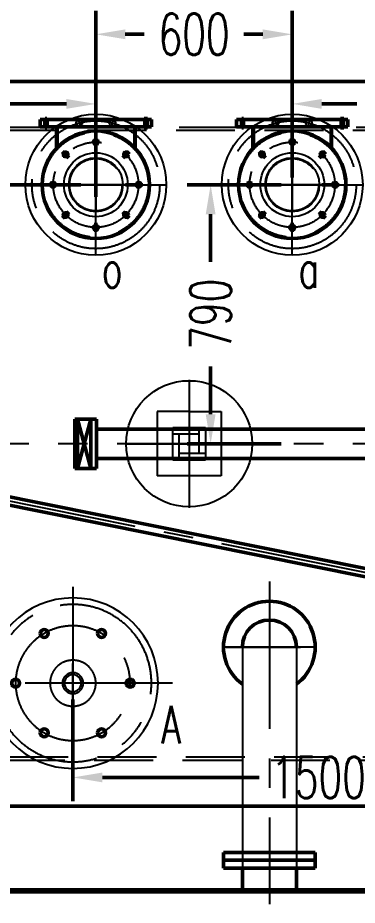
# Model space of a CAD drawing. Header units: millimetres. Extents: x 71406 to 93150, y 2492 to 17792.
# Drawn here: x 75260 to 76297, y 5436 to 8143 of the extents above; entities that cross this region are included whole.
import ezdxf

# ---------------------------------------------------------------- set-up
doc = ezdxf.new("R2010")
doc.units = ezdxf.units.MM
doc.header["$LTSCALE"] = 360
for name, pattern in [('CENTER', [2, 1.25, -0.25, 0.25, -0.25]), ('CENTER2', [28.575, 19.05, -3.175, 3.175, -3.175]), ('DASHED', [0.75, 0.5, -0.25]), ('DIVIDE', [1.25, 0.5, -0.25, 0, -0.25, 0, -0.25]), ('PHANTOM', [2.5, 1.25, -0.25, 0.25, -0.25, 0.25, -0.25]), ('PHANTOM2', [1.25, 0.625, -0.125, 0.125, -0.125, 0.125, -0.125])]:
    doc.linetypes.add(name, pattern=pattern)
for name, color, linetype, lineweight in [('0粗实线层', 7, 'Continuous', 50), ('1虚线层', 5, 'DASHED', 25), ('2中心线层', 1, 'CENTER', 25), ('3双点划线层', 4, 'PHANTOM', 25), ('4细实线层', 2, 'Continuous', 25), ('5文字层', 6, 'Continuous', 25)]:
    doc.layers.add(name, color=color, linetype=linetype, lineweight=lineweight)
for name, color, linetype in [('3', 1, 'PHANTOM2'), ('4', 2, 'Continuous'), ('5', 3, 'Continuous'), ('6', 4, 'DIVIDE'), ('中心线', 1, 'CENTER2')]:
    doc.layers.add(name, color=color, linetype=linetype)
doc.styles.get("Standard").update_dxf_attribs({"font": 'txt.shx', "width": 0.67, "bigfont": 'hztxt.shx'})
doc.styles.add('TH_GBDIM', font='txt.shx', dxfattribs={"width": 0.67, "bigfont": 'hztxt.shx'})
doc.dimstyles.new('TH_GBDIM', dxfattribs={"dimscale": 36, "dimtxt": 3.5, "dimasz": 2.5, "dimexe": 2, "dimexo": 0, "dimgap": 1.5, "dimtad": 0, "dimtoh": 1, "dimdec": 1, "dimdsep": 46, "dimtxsty": 'TH_GBDIM', "dimcen": 2.5, "dimclrd": 3, "dimclre": 3, "dimclrt": 6, "dimadec": 0, "dimazin": 2, "dimtfac": 0.714286, "dimtdec": 1, "dimtmove": 0, "dimatfit": 3, "dimfxl": 2, "dimtzin": 0, "dimlwd": -1, "dimlwe": -1, "dimarcsym": 0})

# ---------------------------------------------------------------- blocks, each defined once
blk = doc.blocks.new('A$C081C12F3')
for p, q in [((2751.4, 2404.2), (-3098.6, 2404.2)), ((-3098.6, 194.2), (2751.4, 194.2))]:
    blk.add_line(p, q)
at = {"layer": '1虚线层'}
for p, q in [((2611.4, 2264.2), (-2958.6, 2264.2)), ((2601.4, 2254.2), (-2948.6, 2254.2)), ((-2958.6, 334.2), (2611.4, 334.2)), ((-2948.6, 344.2), (2601.4, 344.2))]:
    blk.add_line(p, q, dxfattribs=at)
blk = doc.blocks.new('A$C549328E6')
at = {"layer": '2中心线层', "color": 1}
for p, q in [((195.5, 497.5), (195.5, 106.5)), ((0, 302), (391, 302))]:
    blk.add_line(p, q, dxfattribs=at)
at = {"layer": '4'}
for p, q in [((97.5, 400), (97.5, 204)), ((195.5, 400), (97.5, 400)), ((195.5, 400), (293.5, 400)), ((293.5, 400), (293.5, 204)), ((145.5, 352), (245.5, 352)), ((145.5, 252), (145.5, 352)), ((225.5, 352), (225.5, 272)), ((245.5, 352), (245.5, 252)), ((145.5, 332), (225.5, 332)), ((165.5, 252), (165.5, 332)), ((245.5, 272), (165.5, 272)), ((245.5, 252), (145.5, 252)), ((293.5, 204), (97.5, 204))]:
    blk.add_line(p, q, dxfattribs=at)
blk.add_circle((195.5, 302), 192.5, dxfattribs=at)
blk = doc.blocks.new('hghghg')
for centre in [(4104.4, -151.6), (4279.4, -151.6), (4016.9, -303.2), (4366.9, -303.2), (4104.4, -454.7), (4279.4, -454.7)]:
    blk.add_circle(centre, 12)
at = {"layer": '2中心线层'}
for p, q in [((4191.9, -9.4), (4191.9, -596.9)), ((4191.9, -363.2), (4191.9, -243.2)), ((3888.2, -303.2), (4495.7, -303.2))]:
    blk.add_line(p, q, dxfattribs=at)
for radius in [240, 175]:
    blk.add_circle((4191.9, -303.2), radius, dxfattribs=at)
at = {"layer": '3双点划线层'}
blk.add_circle((4191.9, -303.2), 70, dxfattribs=at)
at = {"layer": '4细实线层', "color": 0}
blk.add_circle((4191.9, -303.2), 260, dxfattribs=at)
at = {"layer": '4细实线层'}
for radius in [32, 25.7]:
    blk.add_circle((4191.9, -303.2), radius, dxfattribs=at)
blk = doc.blocks.new('中压升高座')
blk.add_line((3746.1, 2059.1), (3746.1, 2006.1))
blk.add_line((3746.1, 2059.1), (3746.1, 2006.1))
for centre, radius in [((3746.1, 1984.1), 215), ((3695.6, 2172.4), 9.5), ((3796.6, 2172.4), 9.5)]:
    blk.add_circle(centre, radius)
at = {"color": 2}
for radius in [97.5, 82.5]:
    blk.add_circle((3746.1, 1984.1), radius, dxfattribs=at)
at = {"layer": '0粗实线层'}
for p, q in [((3576.1, 2161.1), (3576.1, 2183.1)), ((3576.1, 2183.1), (3916.1, 2183.1)), ((3916.1, 2183.1), (3916.1, 2161.1)), ((3916.1, 2161.1), (3576.1, 2161.1)), ((3626.1, 2161.1), (3626.1, 2095.9)), ((3866.1, 2161.1), (3866.1, 2095.9))]:
    blk.add_line(p, q, dxfattribs=at)
at = {"layer": '0粗实线层', "color": 1}
blk.add_line((3898.6, 2190.8), (3898.6, 2153), dxfattribs=at)
at = {"layer": '0粗实线层', "color": 1, "linetype": 'CENTER'}
for p, q in [((3746.1, 2127.7), (3746.1, 2100.5)), ((3644.6, 2085.6), (3663.8, 2066.4)), ((3847.6, 2085.6), (3828.4, 2066.4)), ((3602.5, 1984.1), (3629.7, 1984.1)), ((3864, 1984.1), (3836.8, 1984.1)), ((3889.7, 1984.1), (3862.5, 1984.1)), ((3644.6, 1882.5), (3663.8, 1901.8)), ((3847.6, 1882.5), (3828.4, 1901.8)), ((3746.1, 1840.5), (3746.1, 1867.7))]:
    blk.add_line(p, q, dxfattribs=at)
at = {"layer": '0粗实线层'}
for centre, radius in [((3746.1, 1984.1), 164), ((3746.1, 2114.7), 7), ((3653.7, 2076.5), 7), ((3838.5, 2076.5), 7), ((3615.4, 1984.1), 7), ((3876.8, 1984.1), 7), ((3653.7, 1891.7), 7), ((3838.5, 1891.7), 7), ((3746.1, 1853.4), 7)]:
    blk.add_circle(centre, radius, dxfattribs=at)
at = {"layer": '1虚线层', "color": 5}
for p, q in [((3587.6, 2183.1), (3587.6, 2161.1)), ((3599.6, 2183.1), (3599.6, 2161.1)), ((3892.6, 2183.1), (3892.6, 2161.1)), ((3904.6, 2183.1), (3904.6, 2161.1)), ((3630.1, 2161.1), (3630.1, 2100)), ((3862.1, 2161.1), (3862.1, 2100))]:
    blk.add_line(p, q, dxfattribs=at)
blk.add_circle((3746.1, 1984.1), 160, dxfattribs=at)
at = {"layer": '2中心线层'}
for p, q in [((3746.1, 1769.1), (3746.1, 2199.1)), ((3693.2, 2181.6), (3698.1, 2163.3)), ((3799, 2181.6), (3794.1, 2163.3)), ((3531.1, 1984.1), (3961.1, 1984.1)), ((3611.1, 1984.1), (3881.1, 1984.1)), ((3881.1, 1984.1), (3611.1, 1984.1))]:
    blk.add_line(p, q, dxfattribs=at)
at = {"layer": '2中心线层', "color": 1}
for p, q in [((3593.6, 2190.8), (3593.6, 2153)), ((3898.6, 2190.8), (3898.6, 2153))]:
    blk.add_line(p, q, dxfattribs=at)
at = {"layer": '2中心线层'}
for radius in [195, 130]:
    blk.add_circle((3746.1, 1984.1), radius, dxfattribs=at)
at = {"layer": '3双点划线层', "color": 4}
blk.add_circle((3746.1, 1984.1), 80, dxfattribs=at)
at = {"layer": '中心线'}
for p, q in [((3746.1, 1912.9), (3746.1, 2063.5)), ((3746.1, 1912.9), (3746.1, 2063.5)), ((3746.1, 2055.2), (3746.1, 1904.6)), ((3746.1, 2055.2), (3746.1, 1904.6))]:
    blk.add_line(p, q, dxfattribs=at)
blk = doc.blocks.new('A$C480E185F')
at = {"color": 0}
for radius, start, end in [(140, 306.1063, 233.8937), (82.5, 0, 180)]:
    blk.add_arc((-2710, -500), radius, start, end, dxfattribs=at)
at = {"layer": '0粗实线层', "color": 0}
for p, q in [((-2570, -1126), (-2850, -1126)), ((-2850, -1126), (-2850, -1174)), ((-2570, -1126), (-2570, -1174)), ((-2570, -1150), (-2850, -1150)), ((-2597.6, -1150), (-2817.6, -1150)), ((-2570, -1174), (-2850, -1174)), ((-2792.5, -1174), (-2792.5, -1250)), ((-2627.5, -1174), (-2627.5, -1250)), ((-5267, -1240.5), (1647, -1240.5))]:
    blk.add_line(p, q, dxfattribs=at)
at = {"layer": '2中心线层'}
for p, q in [((-2710, -299.6), (-2710, -1283.5)), ((-2567, -500), (-2853, -500)), ((-2624.5, -500), (-2795.5, -500))]:
    blk.add_line(p, q, dxfattribs=at)
at = {"layer": '3'}
for p, q in [((-2842.3, -500), (-2583.1, -500)), ((-2842.2, -500), (-2583, -500)), ((-2839.8, -500), (-2580.5, -500))]:
    blk.add_line(p, q, dxfattribs=at)
at = {"layer": '5', "color": 0}
for p, q in [((-2792.5, -500), (-2792.5, -1176)), ((-2627.5, -500), (-2627.5, -1176))]:
    blk.add_line(p, q, dxfattribs=at)
at = {"layer": '6', "color": 6, "linetype": 'ByBlock'}
blk.add_line((-5267, -1248.5), (-2148.7, -1248.5), dxfattribs=at)
blk = doc.blocks.new('A$C597A6DFF')
for p, q in [((-58, -75), (-58, 75)), ((-58, 75), (-58, -75)), ((-18, 75), (-58, 75)), ((-18, -75), (-18, 75)), ((-18, 75), (-18, -75)), ((0, 75), (-18, 75)), ((-18, -75), (-58, -75)), ((0, -75), (-18, -75))]:
    blk.add_line(p, q)
at = {"color": 0}
blk.add_line((0, 75), (0, -75), dxfattribs=at)
at = {"layer": '0粗实线层'}
for p, q in [((-67, 75), (-67, -75)), ((-67, 75), (-58, 75)), ((-18, -75), (-58, 75)), ((-18, 75), (-58, -75)), ((0, 75), (-24, 75)), ((0, 75), (0, -75)), ((-67, -75), (-58, -75)), ((0, -75), (-24, -75))]:
    blk.add_line(p, q, dxfattribs=at)
blk = doc.blocks.new('*D877')
at = {"layer": '0粗实线层', "color": 3, "transparency": 16777216}
for p, q in [((76928.4, 6711.9), (76928.4, 5753.8)), ((75428.4, 6063), (75428.4, 5753.8)), ((75518.4, 5825.8), (75997.7, 5825.8)), ((76838.4, 5825.8), (76359, 5825.8))]:
    blk.add_line(p, q, dxfattribs=at)
for points in [[(75518.4, 5840.8), (75518.4, 5810.8), (75428.4, 5825.8)], [(76838.4, 5840.8), (76838.4, 5810.8), (76928.4, 5825.8)]]:
    blk.add_solid(points, dxfattribs=at)
at = {"layer": 'Defpoints', "color": 0, "transparency": 16777216}
for p in [(76928.4, 6711.9), (75428.4, 6063), (76928.4, 5825.8)]:
    blk.add_point(p, dxfattribs=at)
at = {"layer": '0粗实线层', "color": 6, "transparency": 16777216, "insert": (76178.4, 5825.8), "char_height": 126, "attachment_point": 5, "style": 'TH_GBDIM'}
blk.add_mtext('1500', dxfattribs=at)
blk = doc.blocks.new('*D879')
at = {"layer": '0粗实线层', "color": 3, "transparency": 16777216}
for p, q in [((74603.4, 7312.6), (74603.4, 7951.8)), ((75498.4, 7596.6), (75498.4, 7951.8)), ((74693.4, 7879.8), (74884.3, 7879.8)), ((75408.4, 7879.8), (75217.4, 7879.8))]:
    blk.add_line(p, q, dxfattribs=at)
for points in [[(74693.4, 7894.8), (74693.4, 7864.8), (74603.4, 7879.8)], [(75408.4, 7894.8), (75408.4, 7864.8), (75498.4, 7879.8)]]:
    blk.add_solid(points, dxfattribs=at)
at = {"layer": 'Defpoints', "color": 0, "transparency": 16777216}
for p in [(75498.4, 7879.8), (75498.4, 7596.6), (74603.4, 7312.6)]:
    blk.add_point(p, dxfattribs=at)
at = {"layer": '0粗实线层', "color": 6, "transparency": 16777216, "insert": (75050.9, 7879.8), "char_height": 126, "attachment_point": 5, "style": 'TH_GBDIM'}
blk.add_mtext('895', dxfattribs=at)
blk = doc.blocks.new('*D880')
at = {"layer": '0粗实线层', "color": 3, "transparency": 16777216}
for p, q in [((75498.4, 7596.6), (75498.4, 8164)), ((76098.4, 7808.8), (76098.4, 8164)), ((75588.4, 8092), (75645.9, 8092)), ((76008.4, 8092), (75950.8, 8092))]:
    blk.add_line(p, q, dxfattribs=at)
for points in [[(75588.4, 8107), (75588.4, 8077), (75498.4, 8092)], [(76008.4, 8107), (76008.4, 8077), (76098.4, 8092)]]:
    blk.add_solid(points, dxfattribs=at)
at = {"layer": 'Defpoints', "color": 0, "transparency": 16777216}
for p in [(76098.4, 8092), (76098.4, 7808.8), (75498.4, 7596.6)]:
    blk.add_point(p, dxfattribs=at)
at = {"layer": '0粗实线层', "color": 6, "transparency": 16777216, "insert": (75798.4, 8092), "char_height": 126, "attachment_point": 5, "style": 'TH_GBDIM'}
blk.add_mtext('600', dxfattribs=at)
blk = doc.blocks.new('*D881')
at = {"layer": '0粗实线层', "color": 3, "transparency": 16777216}
for p, q in [((76098.4, 7655.3), (76098.4, 7951.8)), ((76798.4, 7681.8), (76798.4, 7951.8)), ((76188.4, 7879.8), (76295.9, 7879.8)), ((76708.4, 7879.8), (76600.8, 7879.8))]:
    blk.add_line(p, q, dxfattribs=at)
for points in [[(76188.4, 7894.8), (76188.4, 7864.8), (76098.4, 7879.8)], [(76708.4, 7894.8), (76708.4, 7864.8), (76798.4, 7879.8)]]:
    blk.add_solid(points, dxfattribs=at)
at = {"layer": 'Defpoints', "color": 0, "transparency": 16777216}
for p in [(76798.4, 7879.8), (76798.4, 7681.8), (76098.4, 7655.3)]:
    blk.add_point(p, dxfattribs=at)
at = {"layer": '0粗实线层', "color": 6, "transparency": 16777216, "insert": (76448.4, 7879.8), "char_height": 126, "attachment_point": 5, "style": 'TH_GBDIM'}
blk.add_mtext('700', dxfattribs=at)
blk = doc.blocks.new('*D892')
at = {"layer": '0粗实线层', "color": 3, "transparency": 16777216}
for p, q in [((76064.6, 7633.3), (75777, 7633.3)), ((75849, 7543.3), (75849, 7397.8)), ((75849, 6933.3), (75849, 7078.8)), ((76064.6, 6843.3), (75777, 6843.3))]:
    blk.add_line(p, q, dxfattribs=at)
for points in [[(75834, 7543.3), (75864, 7543.3), (75849, 7633.3)], [(75834, 6933.3), (75864, 6933.3), (75849, 6843.3)]]:
    blk.add_solid(points, dxfattribs=at)
at = {"layer": 'Defpoints', "color": 0, "transparency": 16777216}
for p in [(76064.6, 7633.3), (75849, 6843.3), (76064.6, 6843.3)]:
    blk.add_point(p, dxfattribs=at)
at = {"layer": '0粗实线层', "color": 6, "transparency": 16777216, "insert": (75849, 7238.3), "char_height": 126, "attachment_point": 5, "rotation": 90, "style": 'TH_GBDIM'}
blk.add_mtext('790', dxfattribs=at)
blk = doc.blocks.new('*D895')
at = {"layer": '0粗实线层', "color": 3, "transparency": 16777216}
for p, q in [((81169, 8504.7), (81169, 3126.7)), ((73368.4, 3512.3), (73368.4, 3126.7)), ((73458.4, 3198.7), (77081, 3198.7)), ((81079, 3198.7), (77456.4, 3198.7))]:
    blk.add_line(p, q, dxfattribs=at)
for points in [[(73458.4, 3213.7), (73458.4, 3183.7), (73368.4, 3198.7)], [(81079, 3213.7), (81079, 3183.7), (81169, 3198.7)]]:
    blk.add_solid(points, dxfattribs=at)
at = {"layer": 'Defpoints', "color": 0, "transparency": 16777216}
for p in [(81169, 8504.7), (73368.4, 3512.3), (81169, 3198.7)]:
    blk.add_point(p, dxfattribs=at)
at = {"layer": '0粗实线层', "color": 6, "transparency": 16777216, "insert": (77268.7, 3198.7), "char_height": 126, "attachment_point": 5, "style": 'TH_GBDIM'}
blk.add_mtext('7801', dxfattribs=at)
blk = doc.blocks.new('*D900')
at = {"layer": '0粗实线层', "color": 3, "transparency": 16777216}
for p, q in [((75398.2, 10133.3), (75061.3, 10133.3)), ((75133.3, 10043.3), (75133.3, 8793.9)), ((75133.3, 7723.3), (75133.3, 8472.7)), ((75452.3, 7633.3), (75061.3, 7633.3))]:
    blk.add_line(p, q, dxfattribs=at)
for points in [[(75118.3, 10043.3), (75148.3, 10043.3), (75133.3, 10133.3)], [(75118.3, 7723.3), (75148.3, 7723.3), (75133.3, 7633.3)]]:
    blk.add_solid(points, dxfattribs=at)
at = {"layer": 'Defpoints', "color": 0, "transparency": 16777216}
for p in [(75133.3, 10133.3), (75398.2, 10133.3), (75452.3, 7633.3)]:
    blk.add_point(p, dxfattribs=at)
at = {"layer": '0粗实线层', "color": 6, "transparency": 16777216, "insert": (75133.3, 8633.3), "char_height": 126, "attachment_point": 5, "rotation": 90, "style": 'TH_GBDIM'}
blk.add_mtext('2500', dxfattribs=at)

msp = doc.modelspace()

# ---------------------------------------------------------------- linework, layer by layer
at = {"layer": '0粗实线层'}
for p, q in [((79613.351, 6887.795), (75500.844, 6887.795)), ((79613.351, 6798.795), (75500.844, 6798.795)), ((76327.355, 6462.155), (75054.417, 6717.616)), ((76322.436, 6437.644), (75049.498, 6693.105))]:
    msp.add_line(p, q, dxfattribs=at)
at = {"layer": '2中心线层'}
for p, q in [((79613.351, 6843.295), (73339.636, 6843.295)), ((76324.896, 6449.9), (75051.957, 6705.361))]:
    msp.add_line(p, q, dxfattribs=at)

# ---------------------------------------------------------------- block references
for p in [(71752.259, 5649.221), (72352.259, 5649.221)]:
    msp.add_blockref('中压升高座', p)
at = {"layer": '0粗实线层'}
for name, p in [('A$C081C12F3', (77102.001, 5544.049)), ('A$C549328E6', (75587.851, 6541.295)), ('A$C597A6DFF', (75500.844, 6843.295)), ('A$C480E185F', (78738.351, 6723.295))]:
    msp.add_blockref(name, p, dxfattribs=at)
at = {"layer": '0粗实线层', "color": 0, "xscale": -1}
msp.add_blockref('hghghg', (79620.266, 6416.485), dxfattribs=at)

# ---------------------------------------------------------------- texts
at = {"layer": '5文字层', "width": 0.67}
for s, p in [('o', (75517.124, 7319.084)), ('a', (76117.124, 7319.084)), ('A', (75698.612, 5928.961))]:
    msp.add_text(s, height=115.2, dxfattribs=at).set_placement(p)

# ---------------------------------------------------------------- dimensions: what is measured, and where the dimension line sits
at = {"layer": '0粗实线层'}
dim = msp.add_linear_dim(base=(75133.309, 10133.295), p1=(75452.328, 7633.295), p2=(75398.21, 10133.295), angle=90, dimstyle='TH_GBDIM', dxfattribs=at)
dim.commit()
dim.dimension.update_dxf_attribs({"geometry": '*D900', "text_midpoint": (75133.309, 8633.295), "dimtype": 160})
dim = msp.add_linear_dim(base=(81169.047, 3198.735), p1=(73368.351, 3512.295), p2=(81169.047, 8504.744), dimstyle='TH_GBDIM', override={"dimdec": 0}, dxfattribs=at)
dim.commit()
dim.dimension.update_dxf_attribs({"geometry": '*D895', "text_midpoint": (77268.699, 3198.735)})
for base, p1, p2, picture, middle in [((76098.351, 8091.973), (75498.351, 7596.574), (76098.351, 7808.758), '*D880', (75798.351, 8091.973)), ((75498.351, 7879.789), (74603.351, 7312.587), (75498.351, 7596.574), '*D879', (75050.851, 7879.789)), ((76798.351, 7879.789), (76098.351, 7655.295), (76798.351, 7681.795), '*D881', (76448.351, 7879.789)), ((76928.351, 5825.813), (75428.351, 6062.953), (76928.351, 6711.864), '*D877', (76178.351, 5825.813))]:
    dim = msp.add_linear_dim(base=base, p1=p1, p2=p2, dimstyle='TH_GBDIM', dxfattribs=at)
    dim.commit()
    dim.dimension.update_dxf_attribs({"geometry": picture, "text_midpoint": middle})
dim = msp.add_linear_dim(base=(75848.989, 6843.295), p1=(76064.628, 7633.295), p2=(76064.628, 6843.295), angle=90, dimstyle='TH_GBDIM', dxfattribs=at)
dim.commit()
dim.dimension.update_dxf_attribs({"geometry": '*D892', "text_midpoint": (75848.989, 7238.295)})

doc.saveas('drawing.dxf')
